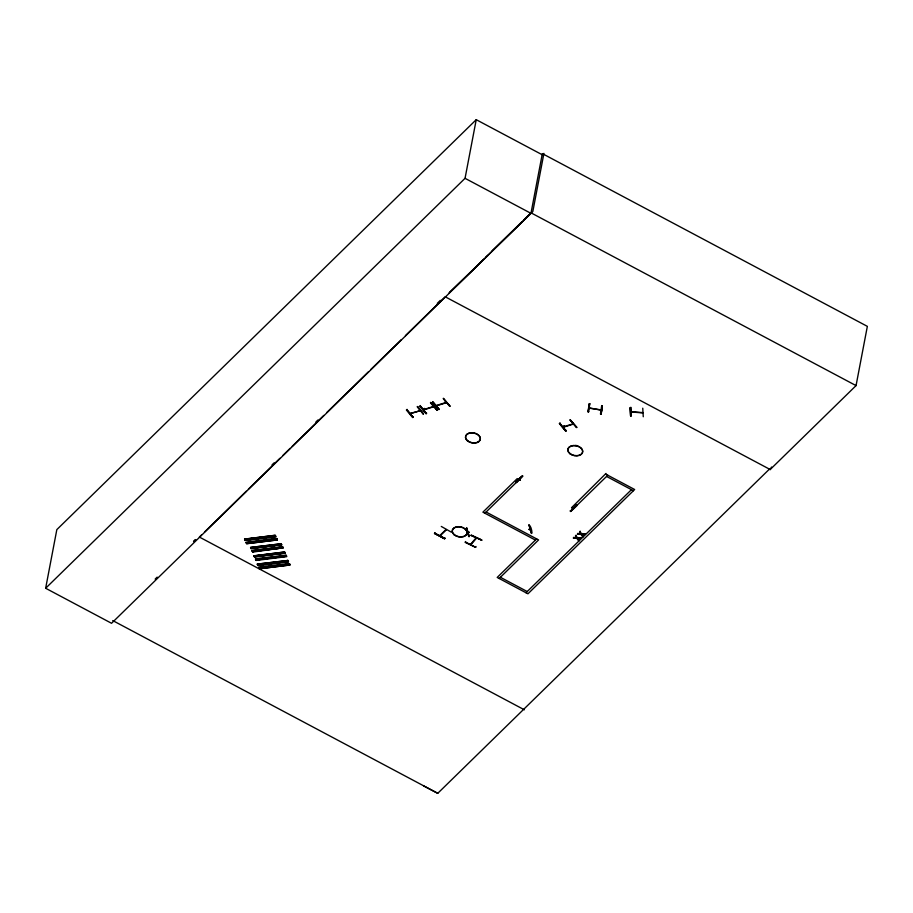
<?xml version="1.0" encoding="UTF-8"?>
<svg xmlns="http://www.w3.org/2000/svg" width="913" height="913" viewBox="0 0 913 913"><rect width="100%" height="100%" fill="white"/><g stroke="black" fill="none" stroke-linecap="round" stroke-linejoin="round"><path stroke-width="1.37" d="M573.467 508.016L572.131 507.628L573.353 507.925M588.725 411.478L587.972 411.854L589.193 403.877L589.878 403.557L589.125 403.934M588.04 411.809L589.627 403.957M588.634 411.968L589.718 403.911M600.902 409.834L589.25 408.214M601.028 410.165L589.227 407.871M601.131 414.08L602.238 406.102L601.131 414.103L600.469 413.988L601.713 405.577M601.119 414.046L602.238 406.102L601.621 406.057M445.795 530.385L446.423 529.745M770.127 469.59L856.052 385.606L867.35 326.363L542.345 153.612L530.955 213.345L111.546 623.282L45.65 588.257L56.834 529.62L476.232 119.683L542.139 154.708M407.061 409.355L406.411 410.028L412.619 417.572L413.281 416.899M420.402 405.532L419.752 406.205L425.96 413.749L426.622 413.075M45.65 588.257L465.048 178.32L476.232 119.683M417.675 406.49L423.415 413.737M424.328 408.442L424.545 409.606M424.499 408.488L424.168 409.298M424.659 409.572L424.773 408.967M430.457 402.861L437.236 410.222L430.548 402.371M433.059 401.834L439.313 409.469L432.545 402.108M433.344 405.634L433.173 406.49L433.618 405.646M433.515 405.68L433.344 406.536L423.312 409.663M449.983 406.091L443.341 398.273M446.468 402.713L445.441 403.055L445.236 402.142M445.43 401.754L445.487 403.01L445.738 402.142M445.327 403.021L445.453 402.405M445.008 537.974L444.563 538.807L434.497 533.432L434.942 532.621M488.021 255.309L449.173 292.879L483.685 259.326M451.319 532.142L441.276 526.436M466.897 527.942L466.155 528.456L468.734 536.616L469.465 536.102M465.573 541.546L465.162 542.402L475.627 547.332L476.038 546.476M471.119 535.509L481.904 540.074L471.211 535.018M543.92 153.384L532.827 211.519L485.716 257.352M516.199 482.384C528.684 471.587 519.486 476.495 516.244 482.543L516.336 482.053M519.714 478.503L519.554 479.359L519.988 478.549M520.17 480.124L519.817 478.56M516.244 482.543L522.727 475.901M528.878 525.272C530.773 524.393 532.907 533.945 531.457 533.443L528.981 524.792M566.357 430.422L565.706 431.084L559.429 423.541L560.08 422.902M564.257 426.953L564.029 425.789M564.474 426.314L564.314 427.022L564.2 425.835M564.143 426.656L564.257 426.051M570.089 420.174L576.925 427.512L570.18 419.683M563.241 427.273L573.159 424.168L573.01 422.936M563.515 427.284L563.013 426.964L573.01 423.837L573.284 422.947M570.248 510.709L570.716 511.497L577.107 505.288L570.716 511.474M576.639 504.558L570.305 511.212M579.287 540.028L578.682 541.021L577.027 538.556L573.455 537.7M573.364 538.191L573.935 537.232M573.843 537.723L576.742 538.031L575.544 535.657M575.452 536.148L576.057 535.155M583.384 536.022L582.791 537.004L581.136 534.55L577.564 533.683M577.473 534.173L578.043 533.215M581.41 537.951L577.678 537.574M579.184 540.519L577.963 538.099M577.952 533.706L580.851 534.025L579.652 531.64M579.561 532.131L580.166 531.149M577.872 538.59L580.93 538.43M585.507 533.945L581.786 533.569M583.293 536.513L582.072 534.094M581.98 534.584L585.028 534.413M607.796 475.228L573.478 508.781L571.527 507.731L605.981 473.459M630.86 407.301L630.107 407.734L630.598 415.86L631.351 415.426M642.752 408.202L643.266 416.75M410.074 413.452L420.277 410.69L419.364 410.918M436.209 405.543L446.24 402.405M465.447 542.014L475.639 547.309M444.585 538.75L434.52 533.397L444.916 538.465M444.882 538.442L434.805 533.089M530.191 529.54L529.084 529.586L529.985 529.551M471.462 544.022L470.594 544.251M475.605 538.544L476.175 537.894M476.472 538.225L471.062 544.479M423.552 785.865L437.749 793.317L769.419 469.122L770.184 469.522L771.542 467.022M439.758 535.589L446.035 529.506M440.682 535.349L440.055 535.885L446.343 529.802M559.429 423.541L565.706 431.062M559.909 423.335L566.265 430.902M413.11 417.344L406.924 409.754L413.178 417.389M438.754 409.629L432.602 402.028M631.009 411.706L642.889 412.619M630.118 407.712L630.609 415.849M631.203 415.792L630.712 407.655L631.26 415.917M470.594 544.353L475.947 537.974M445.122 402.759L445.966 402.393M155.164 579.093L157.184 577.119M272.04 464.865L274.083 462.868M315.898 421.989L317.941 419.991M437.281 303.356L440.34 300.366M201.408 535.052L199.365 537.049L524.37 709.8M204.466 532.062L246.282 491.183M248.325 489.197L279.949 458.292M283.007 455.302L290.14 448.317M292.183 446.32L323.807 415.415M326.865 412.425L368.681 371.557M370.724 369.56L401.321 339.647M405.406 335.664L445.179 296.782L770.184 469.522M492.107 250.915L522.053 221.642M524.051 219.691L531.046 212.855L856.052 385.606M484.86 513.22L519.177 479.667L517.215 478.629L482.897 512.17L535.406 540.085M536.639 538.875L497.197 577.438L527.954 593.792L634.649 489.505L605.844 474.189M499.149 578.477L538.59 539.925L486.093 512.01M526.002 592.754L631.465 489.665M515.754 482.212L522.145 476.061L522.635 476.392M471.188 535.372L481.676 540.291M411.135 413.509L410.291 413.783M420.151 410.69L410.188 413.749M446.286 402.77L436.482 405.817M450.018 406.137L443.341 398.627L449.561 406.205M423.689 409.914L433.675 406.764M437.236 410.211L430.605 402.759M520.387 480.192L519.337 479.576M573.181 508.244L572.268 507.811M468.278 532.313L469.339 532.313M244.741 539.252L275.315 535.84M244.901 539.857L245.186 540.485L275.737 536.707L275.658 536.045L244.901 539.857L245.163 540.462M244.581 539.195L275.281 535.258L275.635 536.251L244.912 539.903M246.316 542.95L276.867 539.161L276.571 538.533L246.076 542.436L246.442 543.224L277.141 539.503L276.787 538.499L246.236 542.493M250.561 547.446L281.284 543.783L250.561 547.446L250.972 548.348L281.661 544.627L250.927 548.234L251.212 548.861L281.763 545.072L281.466 544.445M282.631 547.024L252.056 550.687L252.604 551.589L283.156 547.868L252.422 551.475L252.718 552.103M252.056 550.687L282.802 546.876L282.87 547.538L252.342 551.315L282.859 547.515M283.144 547.811L252.707 552.103M254.168 555.96L284.799 552.627L254.225 556.382M254.339 556.565L254.624 557.192L254.339 556.565L285.073 552.958L254.522 556.679M254.008 555.903L284.719 551.966L285.084 552.742L285.153 553.415L254.579 557.113M255.457 559.03L286.18 555.366L255.457 559.03L256.028 559.989L286.568 556.2L256.039 559.772L256.131 560.434L286.659 556.656L286.579 555.994L255.708 559.578L286.283 555.869M257.238 564.131L287.96 560.468L257.238 564.131L257.808 565.09L288.325 561.255M287.778 560.388L288.074 560.97L257.523 564.759M258.733 567.372L289.455 563.709L258.733 567.372L259.03 568L289.512 564.143M259.098 568.16L259.383 568.788L289.935 564.999L289.855 564.337L259.303 568.331M259.269 568.251L289.832 564.554L289.432 563.686M244.536 539.069L275.075 535.338M245.152 540.405L275.703 536.684M246.647 543.646L277.221 539.948L246.681 543.726L246.396 543.098L277.153 539.286L277.232 539.948M281.398 544.285L250.847 548.074M252.25 550.87L282.608 547.001M253.962 555.777L284.502 552.045M257.854 565.455L288.428 561.757L257.888 565.535L257.603 564.907L288.348 561.096L288.44 561.757M259.36 568.765L289.923 564.999M572.451 507.48L573.364 507.959M530.122 529.22L528.958 529.266L530.031 529.163M468.255 532.644L469.065 532.233M570.191 420.06L576.468 427.592M423.427 414.114L417.218 406.582L423.324 414.228M642.786 412.893L631.02 411.991M529.049 525.203L531.56 533.318M465.048 178.32L530.955 213.345M606.574 476.438L633.417 490.703M500.381 577.278L527.235 591.544M112.744 620.566L437.749 793.317M281.284 543.783L281.501 544.57M286.408 556.143L285.997 555.241L286.26 555.846M426.531 413.566L420.265 405.931L426.394 413.555M580.063 531.64L581.695 534.059M575.966 535.646L577.587 538.065M575.612 445.418A7.441 4.964 10.8 0 1 577.507 445.841M466.748 528.307L469.225 536.536L466.748 528.307M195.576 539.606L193.545 541.58L195.565 539.594M467.467 440.876A7.509 4.999 10.8 0 0 480.021 440.237A7.509 4.999 10.8 0 0 471.256 432.91A7.509 4.999 10.8 0 0 467.467 440.876M467.513 440.659A7.509 4.999 10.8 0 0 480.055 440.032A7.509 4.999 10.8 0 0 471.302 432.694A7.509 4.999 10.8 0 0 467.513 440.659M569.815 453.635A7.509 4.999 10.8 0 0 582.368 452.996A7.509 4.999 10.8 0 0 573.615 445.67A7.509 4.999 10.8 0 0 569.815 453.635M569.86 453.419A7.509 4.999 10.8 0 0 582.403 452.78A7.509 4.999 10.8 0 0 573.649 445.453A7.509 4.999 10.8 0 0 569.86 453.419M454.195 534.824A7.509 4.999 10.8 0 0 466.748 534.196A7.509 4.999 10.8 0 0 457.995 526.858A7.509 4.999 10.8 0 0 454.195 534.824M454.24 534.607A7.509 4.999 10.8 0 0 466.794 533.968A7.509 4.999 10.8 0 0 458.041 526.641A7.509 4.999 10.8 0 0 454.24 534.607"/></g></svg>
